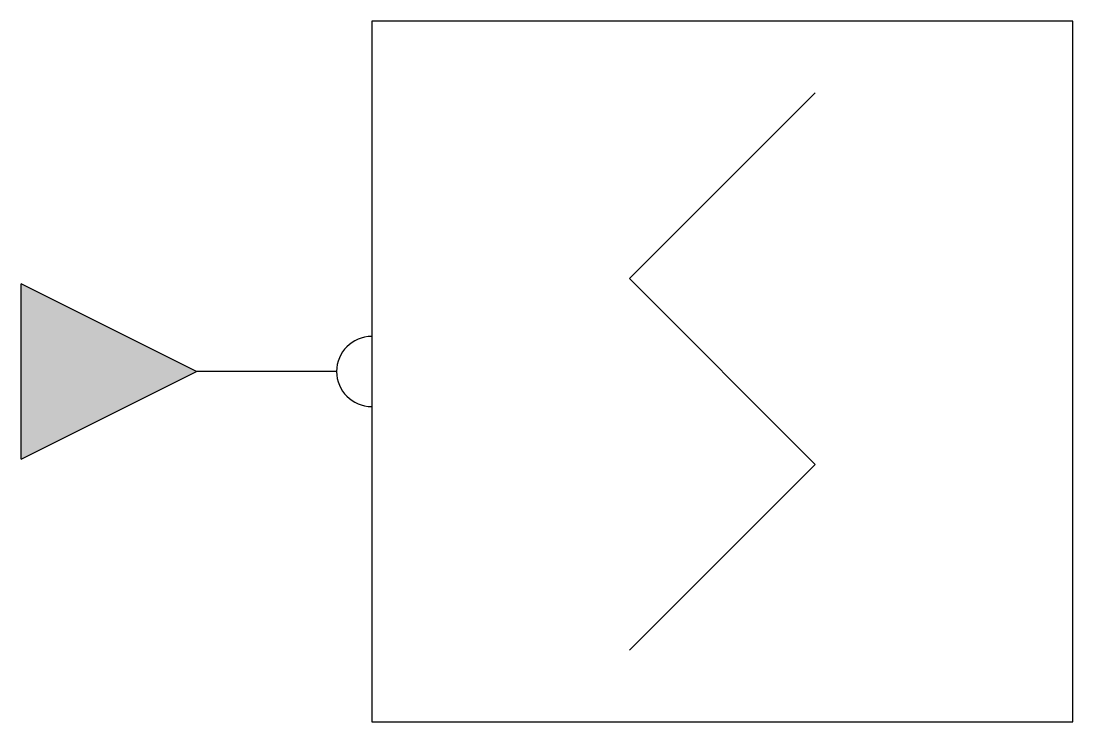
# Model space of a CAD drawing. Header units: millimetres. Extents: x -4 to 2, y 0 to 4.
import ezdxf

# ---------------------------------------------------------------- set-up
doc = ezdxf.new("R2010")
doc.units = ezdxf.units.MM
doc.header["$LTSCALE"] = 1000
doc.header["$PDMODE"] = 1
doc.header["$PDSIZE"] = 1

msp = doc.modelspace()

# ---------------------------------------------------------------- hatches: boundary and pattern name
msp.add_hatch(color=256).paths.add_polyline_path([(-4, 1.5), (-3, 2), (-4, 2.5)])

# ---------------------------------------------------------------- linework, layer by layer
at = {"color": 6}
for p, q in [((0.5299, 3.5896), (-0.5299, 2.5299)), ((-0.5299, 2.5299), (0.5299, 1.4701)), ((-0.5299, 0.4104), (0.5299, 1.4701))]:
    msp.add_line(p, q, dxfattribs=at)
for p, q in [((-4, 1.5), (-4, 2.5)), ((-3, 2), (-4, 2.5)), ((-4, 1.5), (-3, 2)), ((-2.2, 2), (-3, 2))]:
    msp.add_line(p, q)
msp.add_lwpolyline([(-2, 0), (2, 0), (2, 4), (-2, 4)], close=True)
msp.add_arc((-2, 2), 0.2, 90, 270)
for p in [(0, 4), (0, 4), (-4, 2), (-2, 2), (2, 2), (2, 2), (0, 0), (0, 0)]:
    msp.add_point(p)

doc.saveas('drawing.dxf')
